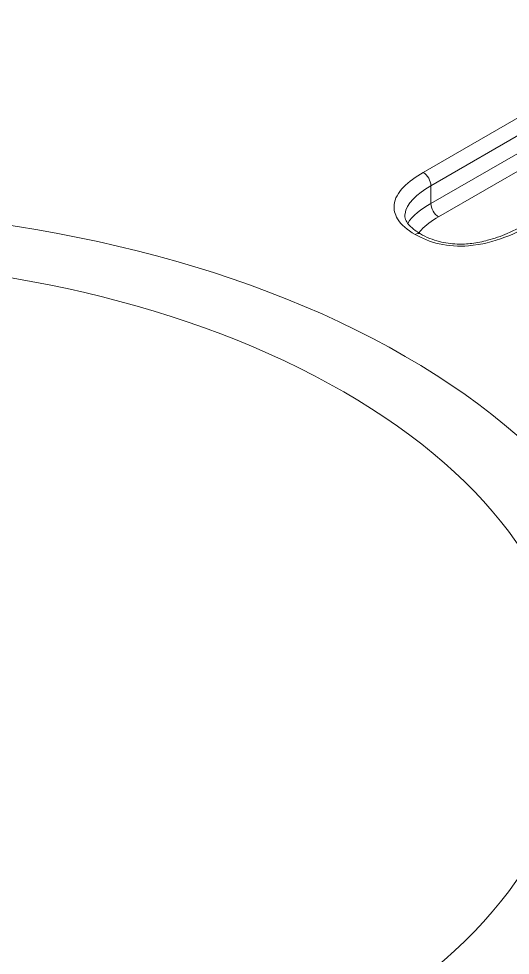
# Model space of a CAD drawing. Header units: inches. Extents: x 0.19 to 7.09, y 0.45 to 4.64.
# Drawn here: x 5.9382 to 6.0272, y 2.6812 to 2.8507 of the extents above; entities that cross this region are included whole.
import ezdxf

# ---------------------------------------------------------------- set-up
doc = ezdxf.new("R2010")
doc.units = ezdxf.units.IN
doc.header["$MEASUREMENT"] = 0

msp = doc.modelspace()

# ---------------------------------------------------------------- linework, layer by layer
at = {"color": 0, "linetype": 'Continuous', "lineweight": 0, "extrusion": (-1.66533e-16, 0.816497, 0.57735)}
for p, q in [((6.05959, 2.85074, -0.69193), (6.0114, 2.82292, -0.69193)), ((6.01279, 2.82051, -0.69193), (6.06378, 2.84995, -0.69193)), ((6.06378, 2.84673, -0.69193), (6.01279, 2.81729, -0.69193)), ((6.01418, 2.81488, -0.69193), (6.068, 2.84595, -0.69193)), ((6.01279, 2.82051, -0.69193), (6.01279, 2.81729, -0.69193))]:
    msp.add_line(p, q, dxfattribs=at)
at = {"color": 0, "linetype": 'Continuous', "lineweight": 0}
for centre, major_axis, start_param, end_param in [((5.8968, 2.72533, -0.69193), (0.15748, 0), -2.356194, 3.926991), ((6.0114, 2.82131, -0.69193), (-0.00098, 0.0017), -2.356194, -0.785398), ((6.01418, 2.81649, -0.69193), (0.00098, -0.0017), -2.356194, -0.785398), ((5.8968, 2.72533, -0.69193), (0.14173, 0), -2.356194, 3.926991), ((6.00991, 2.81009, -0.69193), (0.00098, 0.0017), 0.006209, 0.785398)]:
    msp.add_ellipse(centre, major_axis=major_axis, ratio=0.57735, start_param=start_param, end_param=end_param, dxfattribs=at)
for points, knots in [([(6.0114, 2.82292, -0.69193), (6.00867, 2.82134, -0.69193), (6.00633, 2.81931, -0.69193), (6.00605, 2.81622, -0.69193), (6.00651, 2.81419, -0.69193), (6.00852, 2.8125, -0.69193), (6.00991, 2.8117, -0.69193)], [0, 0, 0, 0, 0.0294833, 0.0294833, 0.0406899, 0.05563204, 0.05563204, 0.05563204, 0.05563204]), ([(6.00808, 2.81509, -0.69193), (6.00808, 2.8152, -0.69193), (6.00809, 2.8153, -0.69193), (6.0081, 2.8154, -0.69193), (6.00826, 2.81725, -0.69193), (6.01025, 2.81904, -0.69193), (6.01279, 2.82051, -0.69193)], [-0.03105714, -0.03105714, -0.03105714, -0.03105714, -0.02941049, -0.02941049, -0.02941049, 0, 0, 0, 0]), ([(6.00808, 2.81509, -0.69193), (6.00808, 2.81478, -0.69193), (6.00814, 2.81449, -0.69193), (6.00843, 2.81388, -0.69193), (6.00866, 2.81357, -0.69193), (6.00938, 2.81282, -0.69193), (6.00993, 2.81239, -0.69193), (6.01067, 2.81193, -0.69193), (6.01078, 2.81186, -0.69193), (6.01089, 2.8118, -0.69193)], [0, 0, 0, 0, 0.002667416, 0.002667416, 0.005047945, 0.005047945, 0.008023882, 0.008023882, 0.0085146, 0.0085146, 0.0085146, 0.0085146]), ([(6.01062, 2.81196, -0.69193), (6.01074, 2.81213, -0.69193), (6.01159, 2.81323, -0.69193), (6.01295, 2.81417, -0.69193), (6.01418, 2.81488, -0.69193)], [-0.01575931, -0.01575931, -0.01575931, -0.01575931, -0.01333239, 0, 0, 0, 0]), ([(6.00991, 2.8117, -0.69193), (6.01117, 2.81097, -0.69193), (6.01413, 2.80972, -0.69193), (6.02027, 2.80936, -0.69193), (6.02636, 2.81102, -0.69193), (6.02994, 2.81283, -0.69193), (6.03161, 2.81379, -0.69193)], [0, 0, 0, 0, 0.01352594, 0.02705188, 0.04508646, 0.06312105, 0.06312105, 0.06312105, 0.06312105]), ([(6.01089, 2.8118, -0.69193), (6.0114, 2.8115, -0.69193), (6.01196, 2.81122, -0.69193), (6.01312, 2.81075, -0.69193), (6.01372, 2.81055, -0.69193), (6.01533, 2.81014, -0.69193), (6.01643, 2.80999, -0.69193), (6.01842, 2.80992, -0.69193), (6.01933, 2.80997, -0.69193), (6.02119, 2.81019, -0.69193), (6.02214, 2.81039, -0.69193), (6.02429, 2.81096, -0.69193), (6.02547, 2.81138, -0.69193), (6.02802, 2.81246, -0.69193), (6.02936, 2.81316, -0.69193), (6.03064, 2.81389, -0.69193)], [0, 0, 0, 0, 0.00228344, 0.00228344, 0.00438662, 0.00438662, 0.00766067, 0.00766067, 0.01036617, 0.01036617, 0.01337598, 0.01337598, 0.01754117, 0.01754117, 0.02301153, 0.02301153, 0.02301153, 0.02301153])]:
    msp.add_open_spline(points, degree=3, knots=knots, dxfattribs=at)
msp.add_open_spline([(6.01279, 2.81729, -0.69193), (6.0111, 2.81632, -0.69193), (6.00939, 2.81509, -0.69193), (6.0086, 2.81368, -0.69193)], degree=3, dxfattribs=at)

doc.saveas('drawing.dxf')
